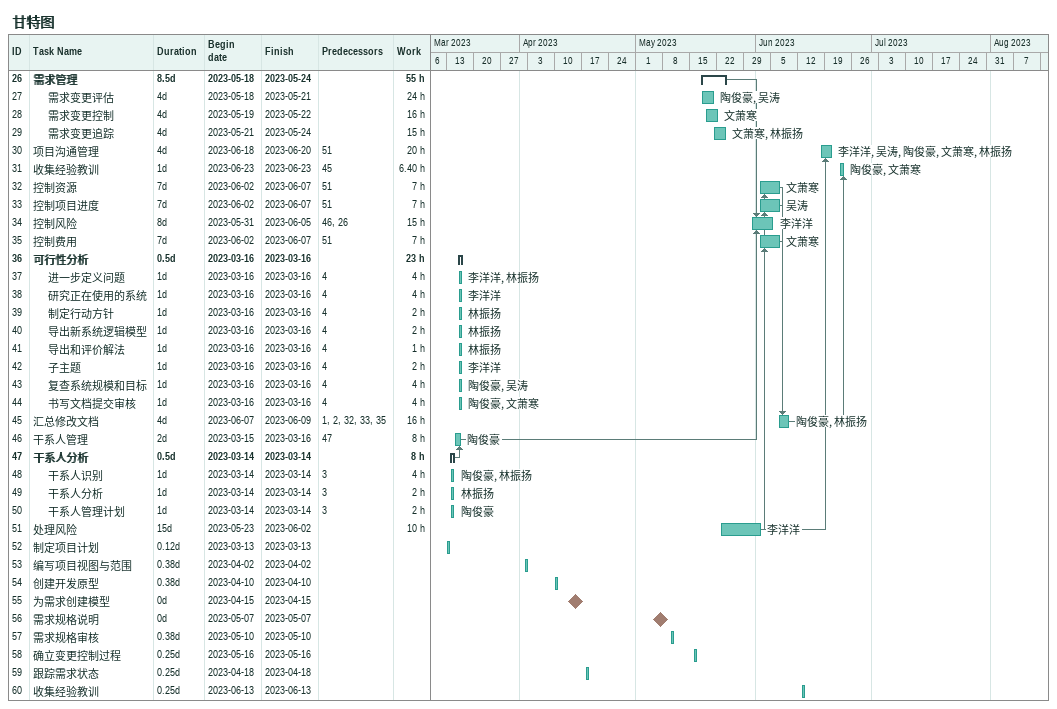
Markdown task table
甘特图

| ID | Level | Task | Duration | Start | Finish | Predecessors | Resources | Work (h) |
|---|---|---|---|---|---|---|---|---|
| 26 | 1 | **需求管理** | 8.5d | 2023-05-18 | 2023-05-24 |  |  | 55 |
| 27 | 2 | 需求变更评估 | 4d | 2023-05-18 | 2023-05-21 |  | 陶俊豪, 吴涛 | 24 |
| 28 | 2 | 需求变更控制 | 4d | 2023-05-19 | 2023-05-22 |  | 文萧寒 | 16 |
| 29 | 2 | 需求变更追踪 | 4d | 2023-05-21 | 2023-05-24 |  | 文萧寒, 林振扬 | 15 |
| 30 | 1 | 项目沟通管理 | 4d | 2023-06-18 | 2023-06-20 | 51 | 李洋洋, 吴涛, 陶俊豪, 文萧寒, 林振扬 | 20 |
| 31 | 1 | 收集经验教训 | 1d | 2023-06-23 | 2023-06-23 | 45 | 陶俊豪, 文萧寒 | 6.40 |
| 32 | 1 | 控制资源 | 7d | 2023-06-02 | 2023-06-07 | 51 | 文萧寒 | 7 |
| 33 | 1 | 控制项目进度 | 7d | 2023-06-02 | 2023-06-07 | 51 | 吴涛 | 7 |
| 34 | 1 | 控制风险 | 8d | 2023-05-31 | 2023-06-05 | 46, 26 | 李洋洋 | 15 |
| 35 | 1 | 控制费用 | 7d | 2023-06-02 | 2023-06-07 | 51 | 文萧寒 | 7 |
| 36 | 1 | **可行性分析** | 0.5d | 2023-03-16 | 2023-03-16 |  |  | 23 |
| 37 | 2 | 进一步定义问题 | 1d | 2023-03-16 | 2023-03-16 | 4 | 李洋洋, 林振扬 | 4 |
| 38 | 2 | 研究正在使用的系统 | 1d | 2023-03-16 | 2023-03-16 | 4 | 李洋洋 | 4 |
| 39 | 2 | 制定行动方针 | 1d | 2023-03-16 | 2023-03-16 | 4 | 林振扬 | 2 |
| 40 | 2 | 导出新系统逻辑模型 | 1d | 2023-03-16 | 2023-03-16 | 4 | 林振扬 | 2 |
| 41 | 2 | 导出和评价解法 | 1d | 2023-03-16 | 2023-03-16 | 4 | 林振扬 | 1 |
| 42 | 2 | 子主题 | 1d | 2023-03-16 | 2023-03-16 | 4 | 李洋洋 | 2 |
| 43 | 2 | 复查系统规模和目标 | 1d | 2023-03-16 | 2023-03-16 | 4 | 陶俊豪, 吴涛 | 4 |
| 44 | 2 | 书写文档提交审核 | 1d | 2023-03-16 | 2023-03-16 | 4 | 陶俊豪, 文萧寒 | 4 |
| 45 | 1 | 汇总修改文档 | 4d | 2023-06-07 | 2023-06-09 | 1, 2, 32, 33, 35 | 陶俊豪, 林振扬 | 16 |
| 46 | 1 | 干系人管理 | 2d | 2023-03-15 | 2023-03-16 | 47 | 陶俊豪 | 8 |
| 47 | 1 | **干系人分析** | 0.5d | 2023-03-14 | 2023-03-14 |  |  | 8 |
| 48 | 2 | 干系人识别 | 1d | 2023-03-14 | 2023-03-14 | 3 | 陶俊豪, 林振扬 | 4 |
| 49 | 2 | 干系人分析 | 1d | 2023-03-14 | 2023-03-14 | 3 | 林振扬 | 2 |
| 50 | 2 | 干系人管理计划 | 1d | 2023-03-14 | 2023-03-14 | 3 | 陶俊豪 | 2 |
| 51 | 1 | 处理风险 | 15d | 2023-05-23 | 2023-06-02 |  | 李洋洋 | 10 |
| 52 | 1 | 制定项目计划 | 0.12d | 2023-03-13 | 2023-03-13 |  |  |  |
| 53 | 1 | 编写项目视图与范围 | 0.38d | 2023-04-02 | 2023-04-02 |  |  |  |
| 54 | 1 | 创建开发原型 | 0.38d | 2023-04-10 | 2023-04-10 |  |  |  |
| 55 | 1 | 为需求创建模型 | 0d | 2023-04-15 | 2023-04-15 |  |  |  |
| 56 | 1 | 需求规格说明 | 0d | 2023-05-07 | 2023-05-07 |  |  |  |
| 57 | 1 | 需求规格审核 | 0.38d | 2023-05-10 | 2023-05-10 |  |  |  |
| 58 | 1 | 确立变更控制过程 | 0.25d | 2023-05-16 | 2023-05-16 |  |  |  |
| 59 | 1 | 跟踪需求状态 | 0.25d | 2023-04-18 | 2023-04-18 |  |  |  |
| 60 | 1 | 收集经验教训 | 0.25d | 2023-06-13 | 2023-06-13 |  |  |  |
